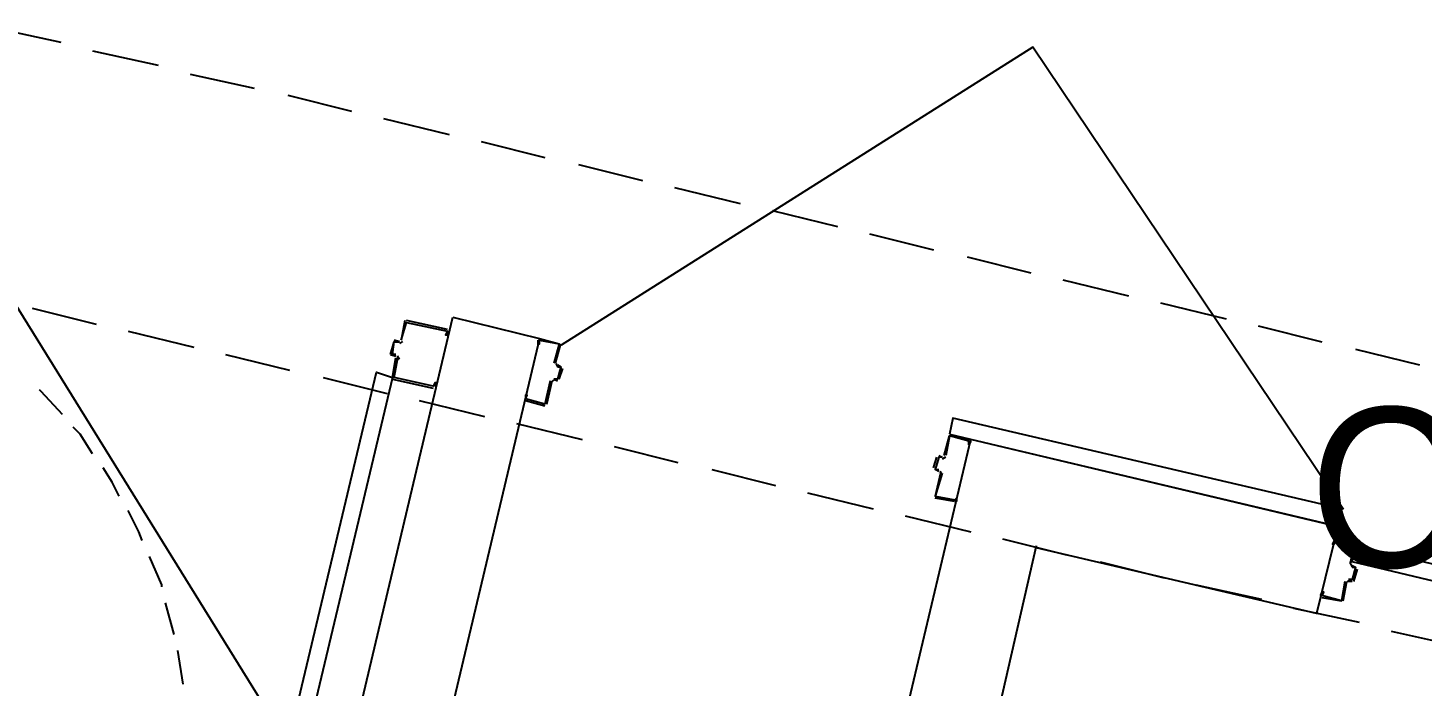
# Model space of a CAD drawing. Header units: feet. Extents: x -84 to 198, y -22 to 181.
# Drawn here: x 47.21 to 57.69, y 124.08 to 129.03 of the extents above; entities that cross this region are included whole.
import ezdxf
from ezdxf.enums import TextEntityAlignment as Align

# ---------------------------------------------------------------- set-up
doc = ezdxf.new("R2010")
doc.units = ezdxf.units.FT
doc.layers.add('A-LINEA', color=7, linetype='CONTINUOUS')
doc.layers.add('A-NOMBRE-ESPACIO', color=2, linetype='CONTINUOUS')

msp = doc.modelspace()

# ---------------------------------------------------------------- linework, layer by layer
at = {"layer": 'A-LINEA'}
for p, q in [((46.96, 129.0311), (47.4533, 128.9244)), ((46.96, 129.0311), (47.4533, 128.9244)), ((47.6933, 128.8578), (48.1867, 128.7511)), ((47.6933, 128.8578), (48.1867, 128.7511)), ((48.4267, 128.6844), (48.9067, 128.5778)), ((48.4267, 128.6844), (48.9067, 128.5778)), ((49.16, 128.5244), (49.64, 128.4044)), ((49.16, 128.5244), (49.64, 128.4044)), ((49.88, 128.3511), (50.3733, 128.2311)), ((49.88, 128.3511), (50.3733, 128.2311)), ((50.6133, 128.1778), (51.0933, 128.0578)), ((50.6133, 128.1778), (51.0933, 128.0578)), ((51.3467, 128.0044), (51.8267, 127.8844)), ((51.3467, 128.0044), (51.8267, 127.8844)), ((52.0667, 127.8311), (52.56, 127.7111)), ((52.0667, 127.8311), (52.56, 127.7111)), ((52.8, 127.6578), (53.2933, 127.5378)), ((52.8, 127.6578), (53.2933, 127.5378)), ((53.5333, 127.4844), (54.0133, 127.3644)), ((53.5333, 127.4844), (54.0133, 127.3644)), ((54.2667, 127.3111), (54.7467, 127.1911)), ((54.2667, 127.3111), (54.7467, 127.1911)), ((54.9867, 127.1378), (55.48, 127.0178)), ((54.9867, 127.1378), (55.48, 127.0178)), ((47.0274, 127.09), (49.2642, 123.4848)), ((47.0274, 127.09), (49.2642, 123.4848)), ((47.24, 126.9244), (47.72, 126.8044)), ((47.24, 126.9244), (47.72, 126.8044)), ((55.72, 126.9644), (56.2133, 126.8444)), ((55.72, 126.9644), (56.2133, 126.8444)), ((48.1733, 117.4444), (50.4, 126.8578)), ((48.1733, 117.4444), (50.4, 126.8578)), ((50.04, 126.8311), (50.0133, 126.6844)), ((50.04, 126.8311), (50.0133, 126.6844)), ((50.36, 126.7644), (50.0533, 126.8311)), ((50.36, 126.7644), (50.0533, 126.8311)), ((50.0533, 126.8178), (50.0533, 126.8178)), ((50.0533, 126.8178), (50.0533, 126.8178)), ((50.4, 126.8578), (51.0533, 126.6978)), ((50.4, 126.8578), (51.0533, 126.6978)), ((47.96, 126.7511), (48.4533, 126.6311)), ((47.96, 126.7511), (48.4533, 126.6311)), ((50.36, 126.7511), (50.36, 126.7511)), ((50.36, 126.7511), (50.36, 126.7511)), ((56.4533, 126.7911), (56.9333, 126.6711)), ((56.4533, 126.7911), (56.9333, 126.6711)), ((51.0533, 126.6978), (48.9733, 117.9378)), ((51.0533, 126.6978), (48.9733, 117.9378)), ((50, 126.6711), (49.96, 126.6844)), ((50, 126.6711), (49.96, 126.6844)), ((50, 126.6844), (50, 126.6844)), ((50, 126.6844), (50, 126.6844)), ((50.0021, 126.6583), (50.0261, 126.6732)), ((50.0021, 126.6583), (50.0261, 126.6732)), ((51.0533, 126.6844), (51.0533, 126.6844)), ((51.0533, 126.6844), (51.0533, 126.6844)), ((51.1733, 126.5111), (51.2133, 126.6578)), ((51.1733, 126.5111), (51.2133, 126.6578)), ((57.1867, 126.6178), (57.6667, 126.4978)), ((57.1867, 126.6178), (57.6667, 126.4978)), ((48.6933, 126.5778), (49.1733, 126.4578)), ((48.6933, 126.5778), (49.1733, 126.4578)), ((49.9333, 126.5778), (49.9733, 126.5644)), ((49.9333, 126.5778), (49.9733, 126.5644)), ((49.9467, 126.5778), (49.9467, 126.5778)), ((49.9467, 126.5778), (49.9467, 126.5778)), ((49.9995, 126.5398), (49.9846, 126.5639)), ((49.9995, 126.5398), (49.9846, 126.5639)), ((51.1739, 126.509), (51.1887, 126.485)), ((51.1739, 126.509), (51.1887, 126.485)), ((51.1867, 126.5111), (51.1867, 126.5111)), ((51.1867, 126.5111), (51.1867, 126.5111)), ((49.4267, 126.4044), (49.9067, 126.2844)), ((49.4267, 126.4044), (49.9067, 126.2844)), ((49.9467, 126.3911), (50.2533, 126.3244)), ((49.9467, 126.3911), (50.2533, 126.3244)), ((49.96, 126.4044), (49.96, 126.4044)), ((49.96, 126.4044), (49.96, 126.4044)), ((51.1713, 126.3906), (51.1472, 126.3757)), ((51.1713, 126.3906), (51.1472, 126.3757)), ((51.16, 126.3911), (51.1867, 126.3778)), ((51.16, 126.3911), (51.1867, 126.3778)), ((51.1867, 126.3911), (51.1867, 126.3911)), ((51.1867, 126.3911), (51.1867, 126.3911)), ((51.2, 126.3911), (51.2267, 126.4711)), ((51.2, 126.3911), (51.2267, 126.4711)), ((50.2533, 126.3378), (50.2533, 126.3378)), ((50.2533, 126.3378), (50.2533, 126.3378)), ((51.1067, 126.2044), (51.1467, 126.3778)), ((51.1067, 126.2044), (51.1467, 126.3778)), ((51.16, 126.3778), (51.16, 126.3778)), ((51.16, 126.3778), (51.16, 126.3778)), ((50.1467, 126.2311), (50.64, 126.1111)), ((50.1467, 126.2311), (50.64, 126.1111)), ((50.9467, 126.2444), (50.9467, 126.2444)), ((50.9467, 126.2444), (50.9467, 126.2444)), ((50.9467, 126.2311), (51.0933, 126.1911)), ((50.9467, 126.2311), (51.0933, 126.1911)), ((51.0933, 126.2044), (51.0933, 126.2044)), ((51.0933, 126.2044), (51.0933, 126.2044)), ((50.88, 126.0578), (51.3733, 125.9378)), ((50.88, 126.0578), (51.3733, 125.9378)), ((51.6133, 125.8844), (52.0933, 125.7644)), ((51.6133, 125.8844), (52.0933, 125.7644)), ((52.2267, 117.1778), (54.2933, 125.9378)), ((52.2267, 117.1778), (54.2933, 125.9378)), ((54.1467, 125.9644), (54.28, 125.9378)), ((54.1467, 125.9644), (54.28, 125.9378)), ((54.28, 125.9244), (54.28, 125.9244)), ((54.28, 125.9244), (54.28, 125.9244)), ((57.0533, 125.2844), (54.2933, 125.9378)), ((57.0533, 125.2844), (54.2933, 125.9378)), ((54.0133, 125.7244), (54.04, 125.8044)), ((54.0133, 125.7244), (54.04, 125.8044)), ((54.0533, 125.8178), (54.08, 125.8044)), ((54.0533, 125.8178), (54.08, 125.8044)), ((54.0533, 125.8044), (54.0533, 125.8044)), ((54.0533, 125.8044), (54.0533, 125.8044)), ((54.08, 125.8178), (54.08, 125.8178)), ((54.08, 125.8178), (54.08, 125.8178)), ((54.0821, 125.7916), (54.1061, 125.8065)), ((54.0821, 125.7916), (54.1061, 125.8065)), ((52.3467, 125.7111), (52.8267, 125.5911)), ((52.3467, 125.7111), (52.8267, 125.5911)), ((54.0533, 125.6844), (54.0533, 125.6844)), ((54.0533, 125.6844), (54.0533, 125.6844)), ((54.0795, 125.6732), (54.0646, 125.6972)), ((54.0795, 125.6732), (54.0646, 125.6972)), ((53.0667, 125.5378), (53.56, 125.4178)), ((53.0667, 125.5378), (53.56, 125.4178)), ((54.1733, 125.4711), (54.0267, 125.4978)), ((54.1733, 125.4711), (54.0267, 125.4978)), ((54.1733, 125.4844), (54.1733, 125.4844)), ((54.1733, 125.4844), (54.1733, 125.4844)), ((53.8, 125.3644), (54.2933, 125.2444)), ((53.8, 125.3644), (54.2933, 125.2444)), ((54.7867, 125.1378), (54.5067, 123.9244)), ((54.7867, 125.1378), (54.5067, 123.9244)), ((54.5333, 125.1911), (55.0133, 125.0711)), ((54.5333, 125.1911), (55.0133, 125.0711)), ((57.04, 125.1778), (57.04, 125.1778)), ((57.04, 125.1778), (57.04, 125.1778)), ((57.1467, 125.0044), (57.1867, 125.1378)), ((57.1467, 125.0044), (57.1867, 125.1378)), ((55.2667, 125.0178), (55.7467, 124.8978)), ((55.2667, 125.0178), (55.7467, 124.8978)), ((57.1472, 125.0024), (57.1621, 124.9783)), ((57.1472, 125.0024), (57.1621, 124.9783)), ((57.16, 125.0044), (57.16, 125.0044)), ((57.16, 125.0044), (57.16, 125.0044)), ((57.1733, 124.8711), (57.2, 124.9644)), ((57.1733, 124.8711), (57.2, 124.9644)), ((55.9867, 124.8444), (56.48, 124.7378)), ((55.9867, 124.8444), (56.48, 124.7378)), ((57.0933, 124.7244), (57.12, 124.8711)), ((57.0933, 124.7244), (57.12, 124.8711)), ((57.1446, 124.8839), (57.1205, 124.869)), ((57.1446, 124.8839), (57.1205, 124.869)), ((57.16, 124.8844), (57.16, 124.8844)), ((57.16, 124.8844), (57.16, 124.8844)), ((56.9333, 124.7644), (56.9333, 124.7644)), ((56.9333, 124.7644), (56.9333, 124.7644)), ((48.3067, 124.4711), (48.24, 124.7111)), ((48.3067, 124.4711), (48.24, 124.7111)), ((56.72, 124.6711), (57.2133, 124.5644)), ((56.72, 124.6711), (57.2133, 124.5644)), ((57.4533, 124.4978), (57.9333, 124.3911)), ((57.4533, 124.4978), (57.9333, 124.3911)), ((48.3733, 124.0978), (48.3333, 124.3511)), ((48.3733, 124.0978), (48.3333, 124.3511))]:
    msp.add_line(p, q, dxfattribs=at)
for points in [[(57.0961, 125.4113), (54.7607, 128.8866), (51.2141, 126.6469)], [(57.0961, 125.4113), (54.7607, 128.8866), (51.2141, 126.6469)], [(50.0133, 126.6844), (50.0533, 126.8178), (50.36, 126.7511), (50.3467, 126.7244), (50.36, 126.7244), (50.3733, 126.7511)], [(50.0133, 126.6844), (50.0533, 126.8178), (50.36, 126.7511), (50.3467, 126.7244), (50.36, 126.7244), (50.3733, 126.7511)], [(49.9333, 126.5778), (49.96, 126.6711), (49.96, 126.6711)], [(49.9333, 126.5778), (49.96, 126.6711), (49.96, 126.6711)], [(49.9733, 126.5778), (49.9467, 126.5778), (49.96, 126.6711), (50, 126.6711)], [(49.9733, 126.5778), (49.9467, 126.5778), (49.96, 126.6711), (50, 126.6711)], [(51.04, 126.6844), (51.04, 126.6578), (51.0533, 126.6578), (51.0533, 126.6844), (51.2, 126.6578), (51.16, 126.5111)], [(51.04, 126.6844), (51.04, 126.6578), (51.0533, 126.6578), (51.0533, 126.6844), (51.2, 126.6578), (51.16, 126.5111)], [(51.0533, 126.6978), (51.2, 126.6578), (51.2, 126.6578)], [(51.0533, 126.6978), (51.2, 126.6578), (51.2, 126.6578)], [(49.9467, 126.4044), (49.9733, 126.5511), (49.9733, 126.5511)], [(49.9467, 126.4044), (49.9733, 126.5511), (49.9733, 126.5511)], [(50.2667, 126.3378), (50.28, 126.3644), (50.2667, 126.3644), (50.2533, 126.3378), (49.96, 126.4044), (49.9867, 126.5511)], [(50.2667, 126.3378), (50.28, 126.3644), (50.2667, 126.3644), (50.2533, 126.3378), (49.96, 126.4044), (49.9867, 126.5511)], [(51.1867, 126.4978), (51.2133, 126.4844), (51.2133, 126.4844)], [(51.1867, 126.4978), (51.2133, 126.4844), (51.2133, 126.4844)], [(49.9467, 126.4044), (49.2533, 123.4844), (49.1333, 123.5244), (49.8267, 126.4444), (49.9467, 126.4044)], [(49.9467, 126.4044), (49.2533, 123.4844), (49.1333, 123.5244), (49.8267, 126.4444), (49.9467, 126.4044)], [(51.1867, 126.4844), (51.2133, 126.4844), (51.1867, 126.3911), (51.16, 126.3911)], [(51.1867, 126.4844), (51.2133, 126.4844), (51.1867, 126.3911), (51.16, 126.3911)], [(47.4667, 126.1244), (47.3067, 126.2978), (47.2933, 126.3111)], [(47.4667, 126.1244), (47.3067, 126.2978), (47.2933, 126.3111)], [(51.1333, 126.3778), (51.0933, 126.2044), (50.9467, 126.2444), (50.96, 126.2711), (50.9467, 126.2711), (50.9467, 126.2444)], [(51.1333, 126.3778), (51.0933, 126.2044), (50.9467, 126.2444), (50.96, 126.2711), (50.9467, 126.2711), (50.9467, 126.2444)], [(54.1333, 125.9778), (57.0533, 125.2844), (57.08, 125.4178), (54.16, 126.0978), (54.1333, 125.9778)], [(54.1333, 125.9778), (57.0533, 125.2844), (57.08, 125.4178), (54.16, 126.0978), (54.1333, 125.9778)], [(47.6933, 125.8311), (47.6, 125.9778), (47.5467, 126.0311)], [(47.6933, 125.8311), (47.6, 125.9778), (47.5467, 126.0311)], [(54.0933, 125.8178), (54.1333, 125.9644), (54.1333, 125.9644)], [(54.0933, 125.8178), (54.1333, 125.9644), (54.1333, 125.9644)], [(54.2933, 125.9244), (54.28, 125.8978), (54.28, 125.9244), (54.1333, 125.9644), (54.1067, 125.8178)], [(54.2933, 125.9244), (54.28, 125.8978), (54.28, 125.9244), (54.1333, 125.9644), (54.1067, 125.8178)], [(54.08, 125.8044), (54.0533, 125.8044), (54.0267, 125.7111), (54.0533, 125.7111)], [(54.08, 125.8044), (54.0533, 125.8044), (54.0267, 125.7111), (54.0533, 125.7111)], [(47.8933, 125.5111), (47.84, 125.6178), (47.7733, 125.7244)], [(47.8933, 125.5111), (47.84, 125.6178), (47.7733, 125.7244)], [(54.0533, 125.6978), (54.0267, 125.7111), (54.0267, 125.7111)], [(54.0533, 125.6978), (54.0267, 125.7111), (54.0267, 125.7111)], [(54.0667, 125.6844), (54.0267, 125.5111), (54.0267, 125.5111)], [(54.08, 125.6844), (54.0267, 125.5111), (54.1733, 125.4844), (54.1867, 125.4978), (54.1867, 125.4711)], [(54.0667, 125.6844), (54.0267, 125.5111), (54.0267, 125.5111)], [(54.08, 125.6844), (54.0267, 125.5111), (54.1733, 125.4844), (54.1867, 125.4978), (54.1867, 125.4711)], [(48.0667, 125.1778), (48.04, 125.2444), (47.96, 125.4044)], [(48.0667, 125.1778), (48.04, 125.2444), (47.96, 125.4044)], [(57.0533, 125.2844), (56.8933, 124.6311), (54.7867, 125.1244)], [(57.0533, 125.2844), (56.8933, 124.6311), (54.7867, 125.1244)], [(57.0267, 125.1778), (57.0133, 125.1511), (57.0267, 125.1511), (57.04, 125.1778), (57.1733, 125.1511), (57.1467, 125.0044)], [(57.0267, 125.1778), (57.0133, 125.1511), (57.0267, 125.1511), (57.04, 125.1778), (57.1733, 125.1511), (57.1467, 125.0044)], [(57.04, 125.1911), (57.1733, 125.1511), (57.1733, 125.1511)], [(57.04, 125.1911), (57.1733, 125.1511), (57.1733, 125.1511)], [(57.1867, 125.1378), (60.1067, 124.4578), (60.08, 124.3244), (57.16, 125.0178), (57.1867, 125.1378)], [(57.1867, 125.1378), (60.1067, 124.4578), (60.08, 124.3244), (57.16, 125.0178), (57.1867, 125.1378)], [(48.2133, 124.8311), (48.2133, 124.8444), (48.12, 125.0578)], [(48.2133, 124.8311), (48.2133, 124.8444), (48.12, 125.0578)], [(57.16, 124.9778), (57.1867, 124.9778), (57.16, 124.8844), (57.1333, 124.8844)], [(57.16, 124.9778), (57.1867, 124.9778), (57.16, 124.8844), (57.1333, 124.8844)], [(57.16, 124.9911), (57.1867, 124.9778), (57.1867, 124.9778)], [(57.16, 124.9911), (57.1867, 124.9778), (57.1867, 124.9778)], [(57.1067, 124.8711), (57.08, 124.7244), (56.9333, 124.7644), (56.9467, 124.7911), (56.9333, 124.7911), (56.92, 124.7644)], [(57.1067, 124.8711), (57.08, 124.7244), (56.9333, 124.7644), (56.9467, 124.7911), (56.9333, 124.7911), (56.92, 124.7644)], [(57.16, 124.8711), (57.1333, 124.8711), (57.1333, 124.8711)], [(57.16, 124.8711), (57.1333, 124.8711), (57.1333, 124.8711)], [(56.9333, 124.7511), (57.08, 124.7244), (57.08, 124.7244)], [(56.9333, 124.7511), (57.08, 124.7244), (57.08, 124.7244)]]:
    msp.add_lwpolyline(points, dxfattribs=at)

# ---------------------------------------------------------------- texts
at = {"layer": 'A-NOMBRE-ESPACIO'}
msp.add_text('Corredor', height=1.2, dxfattribs=at).set_placement((60, 124.9778), align=Align.CENTER)

doc.saveas('drawing.dxf')
